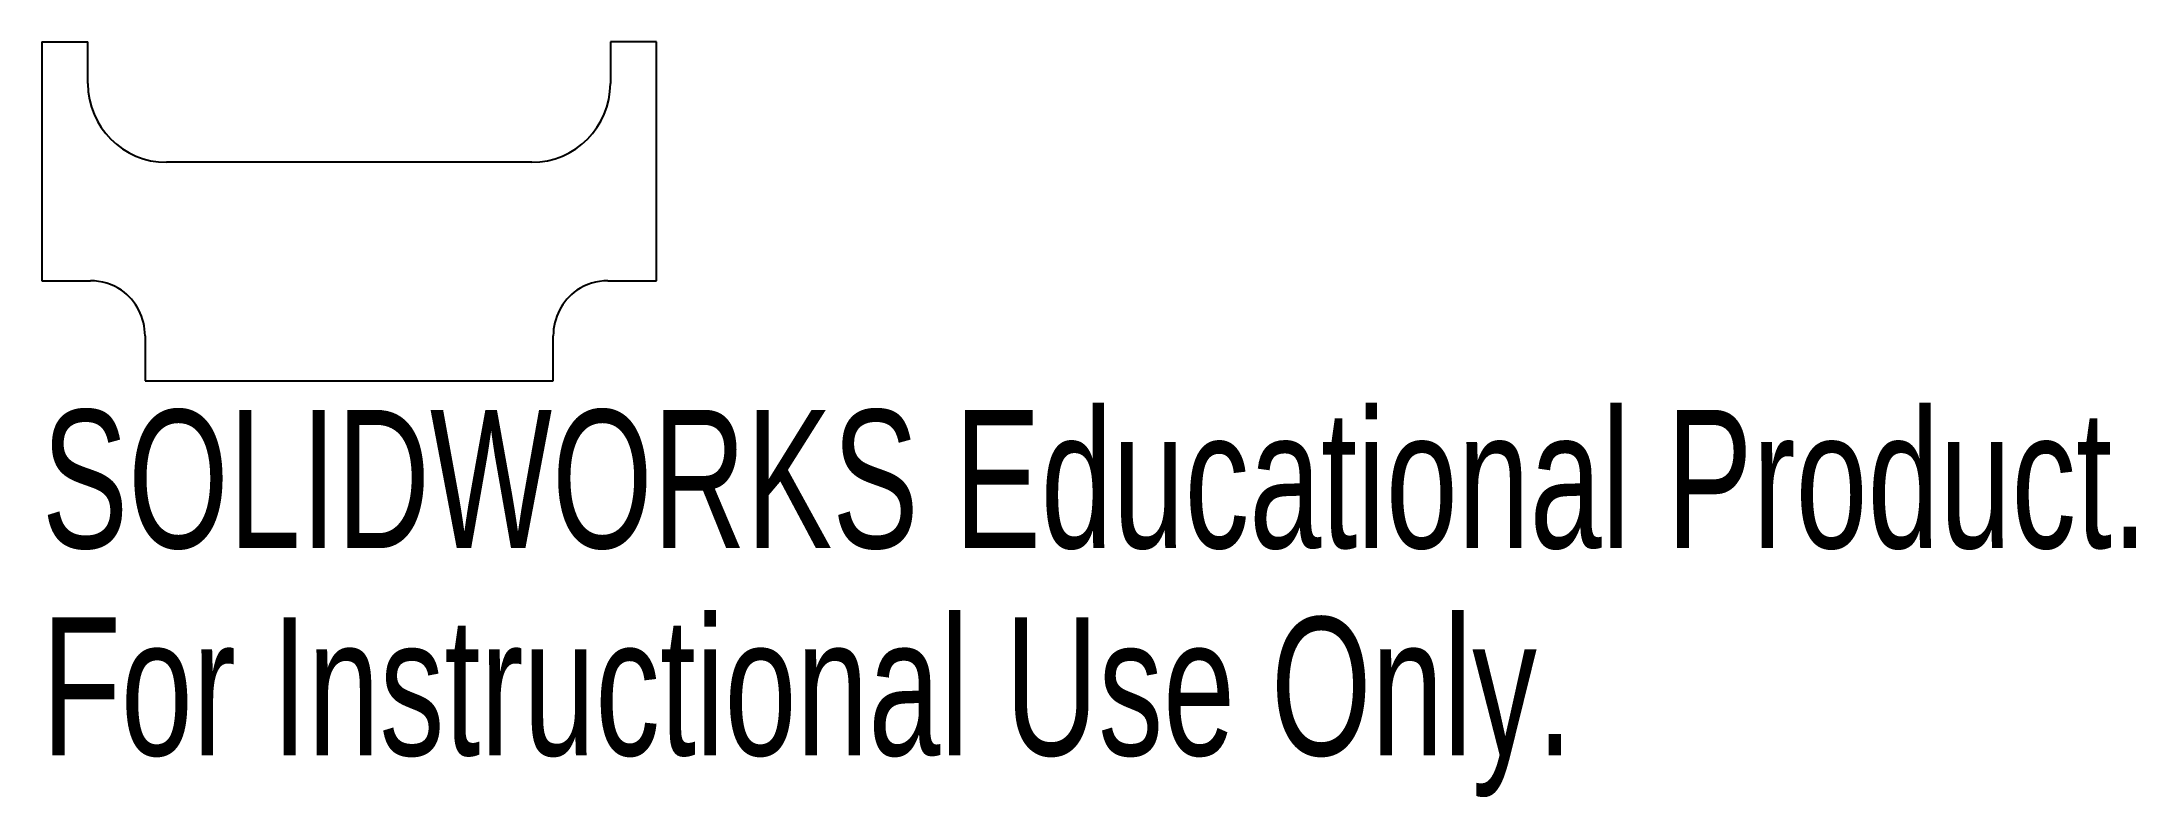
# Model space of a CAD drawing. Header units: millimetres. Extents: x -10.8 to 62.5, y -14.6 to 11.8.
import ezdxf

# ---------------------------------------------------------------- set-up
doc = ezdxf.new("R2010")
doc.units = ezdxf.units.MM
doc.styles.add('SLDTEXTSTYLE0', font='TXT', dxfattribs={"width": 0.7})

msp = doc.modelspace()

# ---------------------------------------------------------------- linework, layer by layer
at = {"color": 7, "linetype": 'Continuous', "lineweight": 25}
for p, q in [((-10.75, 11.85), (-9.14, 11.85)), ((-10.75, 11.85), (-10.75, 3.496)), ((-9.14, 10.39), (-9.14, 11.85)), ((10.75, 11.85), (9.14, 11.85)), ((9.14, 11.85), (9.14, 10.39)), ((10.75, 3.496), (10.75, 11.85)), ((6.39, 7.64), (-6.39, 7.64)), ((-10.75, 3.496), (-9.053, 3.496)), ((9.053, 3.496), (10.75, 3.496)), ((-7.14, 1.571), (-7.14, 0)), ((7.14, 0), (7.14, 1.571)), ((-7.14, 0), (7.14, 0))]:
    msp.add_line(p, q, dxfattribs=at)
for centre, radius, start, end in [((-6.39, 10.39), 2.75, 180, 270), ((6.39, 10.39), 2.75, 270, 0), ((-9.053, 1.546), 1.95, 56.03343, 90), ((-9.09, 1.571), 1.95, 0, 54.72392), ((9.09, 1.571), 1.95, 125.27608, 180), ((9.053, 1.546), 1.95, 90, 123.96657)]:
    msp.add_arc(centre, radius, start, end, dxfattribs=at)

# ---------------------------------------------------------------- texts
at = {"color": 7, "linetype": 'Continuous', "char_height": 4.83362, "attachment_point": 1, "style": 'SLDTEXTSTYLE0'}
for s, insert in [('SOLIDWORKS Educational Product.', (-10.75, -1.02)), ('For Instructional Use Only.', (-10.75, -8.27))]:
    msp.add_mtext(s, dxfattribs=dict(at, insert=insert))

doc.saveas('drawing.dxf')
